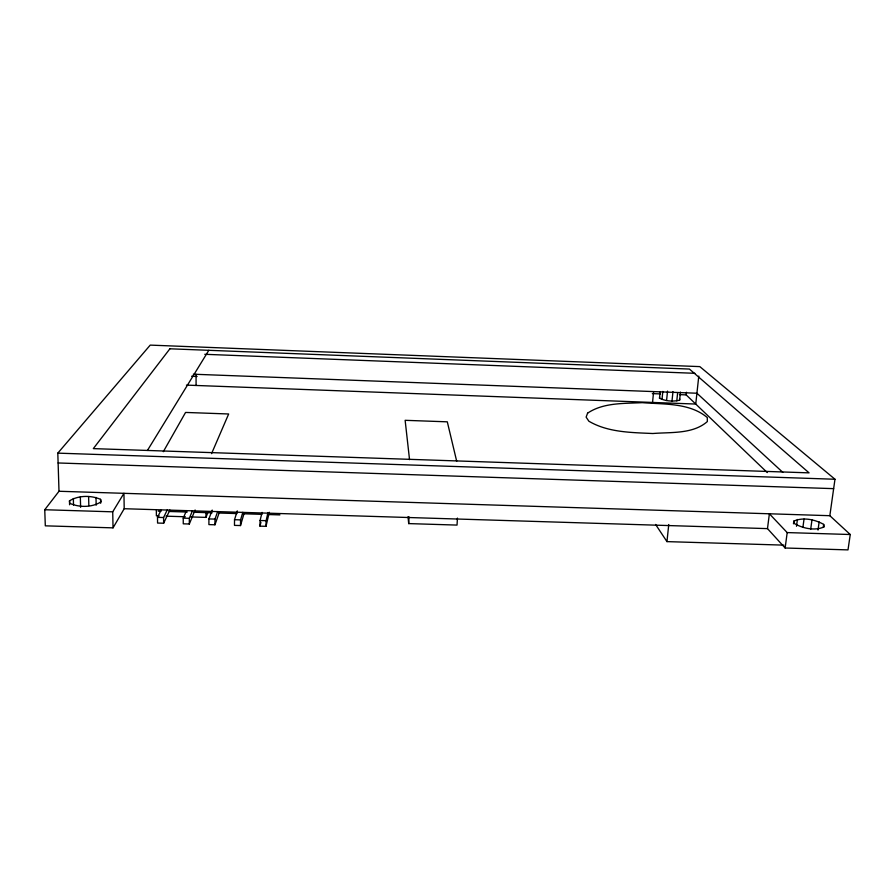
<?xml version="1.0" encoding="UTF-8"?>
<svg xmlns="http://www.w3.org/2000/svg" width="895" height="895" viewBox="0 0 895 895"><rect width="100%" height="100%" fill="white"/><g stroke="black" fill="none" stroke-linecap="round" stroke-linejoin="round"><path stroke-width="1.34" d="M190.825 516.93L205.984 517.388L205.984 511.884M212.193 510.094L208.915 518.921L208.904 524.604L214.957 524.783L219.454 512.018M214.957 524.783L214.968 519.111L217.675 511.548M237.276 510.877L234.524 519.704L234.479 525.376L240.509 525.555L244.257 512.79M240.509 525.555L240.565 519.894L242.813 512.32M269.294 512.276L266.005 526.327L259.986 526.148L260.065 520.487L262.101 512.41M266.005 526.327L266.095 520.677L268.008 512.589M457.434 518.104L457.032 525.085L408.691 523.597L409.004 516.795M652.544 402.448L653.618 391.585M679.764 398.98L679.618 400.143C673.062 401.821 665.589 401.195 659.492 398.23L660.163 391.54M661.998 399.483L662.815 391.428M666.574 400.512L667.536 391.093M672 401.027L672.973 391.607M676.788 400.893L677.627 392.827M679.618 400.143L680.468 392.099M783.93 545.133L666.954 541.62L668.755 524.515M767.284 472.571L686.174 394.885L686.454 392.256M698.782 376.101L695.751 404.048L186.44 385.107M767.485 528.621L769.376 513.786L787.186 532.581L850.25 534.516L848.001 549.888L785.139 548.008L767.485 528.621L124.204 508.718L113.038 527.86L45.309 525.835L44.75 509.736L59.003 491.265L57.806 453.138L150.226 345.112L699.812 366.614L834.979 479.25L829.833 515.699L850.25 534.516M785.139 548.008L787.186 532.581M793.473 523.821L793.831 521.091C803.251 516.974 814.976 519.48 823.691 524.403L824.317 526.831C814.909 531.093 802.983 528.52 794.29 523.486L793.831 521.091M796.494 526.282L797.411 519.469M802.927 527.2L804.034 519.055M810.657 529.448L811.966 519.928M818.008 530.064L819.149 521.886M823.299 527.144L823.691 524.403M659.492 398.23L659.704 397.078M259.986 526.148L260.937 522.311M205.984 517.388L207.931 512.264M186.518 510.575L183.24 518.138L183.262 523.821L189.326 524.011L195.11 509.982M189.326 524.011L189.315 518.328L192.481 510.765M211.567 453.631L228.661 413.982L185.567 412.438L163.315 451.684M161.01 510.239L157.509 517.355L157.565 523.049L163.64 523.228L169.871 510.027M163.64 523.228L163.595 517.545L167.208 509.982M113.038 527.86L112.725 511.828L123.946 493.324L124.204 508.718M147.429 450.442L208.815 350.314M69.474 500.842C78.503 495.282 90.954 495.159 100.576 499.343L101.101 501.826C92.118 507.566 79.442 507.644 69.832 503.348L69.474 500.842L69.586 504.78M157.509 517.355L163.595 517.545M183.24 518.138L189.315 518.328M208.915 518.921L214.968 519.111M234.524 519.704L240.565 519.894M260.065 520.487L266.095 520.677M59.003 491.265L829.833 515.699M158.202 511.146L160.966 511.235M169.267 511.481L187.245 512.041M194.159 512.253L212.137 512.813M219.051 513.025L237.03 513.573M242.567 513.752L261.922 514.345M267.46 514.513L279.9 514.905M44.75 509.736L112.725 511.828M159.153 515.956L156.39 515.867L156.345 510.351M166.034 516.169L185.321 516.762M57.806 453.138L834.979 479.25M58.108 462.972L833.648 488.648M204.754 354.297L694.878 373.304M193.32 374.211L696.925 393.229L782.801 472.359M191.597 376.258L197.101 376.471M652.343 393.61L660.465 393.912M679.406 394.628L686.174 394.885M655.587 524.448L666.954 541.62M456.696 461.249L447.299 421.825L405.133 420.314L409.541 459.661M408.042 516.706L408.691 523.597M73.345 498.481L73.524 505.015M80.337 496.915L80.617 507.32M88.605 496.524L88.84 505.608M100.576 499.343L100.654 503.247M96 497.407L96.179 505.205M196.072 374.311L196.083 385.465M587.601 413.154L586.124 417.115L588.854 421.198C607.962 432.453 631.255 432.509 652.802 433.516C670.903 432.028 692.797 434.299 707.352 421.556L707.285 417.562C689.776 402.683 663.945 404.439 642.263 402.661C623.949 403.6 603.443 402.493 587.601 413.154M169.905 348.793L93.326 448.619L809.069 472.862L689.43 369.053L169.905 348.793"/></g></svg>
